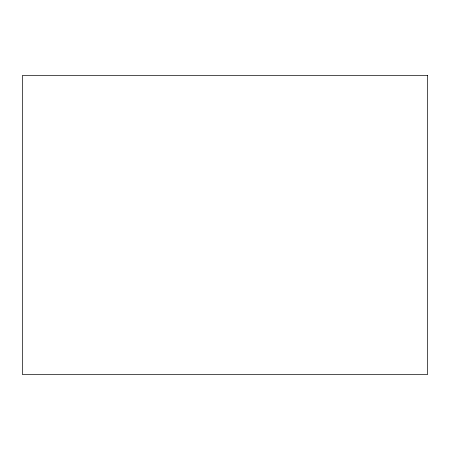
<?xml version="1.0" encoding="UTF-8"?>
<svg xmlns="http://www.w3.org/2000/svg" width="450" height="450" viewBox="0 0 450 450"><rect width="100%" height="100%" fill="white"/><g stroke="black" fill="none" stroke-linecap="round" stroke-linejoin="round"><path stroke-width="0.67" d="M427.5 75.381L22.5 75.381L22.5 374.619L427.5 374.619L427.5 75.381"/></g></svg>
